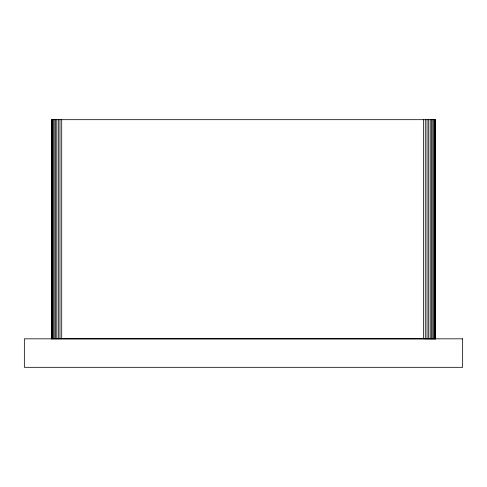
<?xml version="1.0" encoding="UTF-8"?>
<svg xmlns="http://www.w3.org/2000/svg" width="487" height="487" viewBox="0 0 487 487"><rect width="100%" height="100%" fill="white"/><g stroke="black" fill="none" stroke-linecap="round" stroke-linejoin="round"><path stroke-width="0.73" d="M51.305 338.83L435.695 338.83L423.501 338.745L423.501 119.68M435.573 338.83L435.573 119.68L51.427 119.68L51.427 338.83M435.214 119.68L435.214 338.83M434.629 119.68L434.629 338.745M433.814 119.68L433.814 338.745M432.797 119.68L432.797 338.745M431.585 119.68L431.585 338.745M430.21 119.68L430.21 338.745M428.682 119.68L428.682 338.745M427.038 119.68L427.038 338.745M425.297 119.68L425.297 338.745M61.703 119.68L61.703 338.83M59.962 119.68L59.962 338.83M58.318 119.68L58.318 338.83M56.79 119.68L56.79 338.83M55.415 119.68L55.415 338.83M54.203 119.68L54.203 338.83M53.186 119.68L53.186 338.83M52.371 119.68L52.371 338.83M51.786 119.68L51.786 338.83M462.65 338.83L24.35 338.83L24.35 367.32L462.65 367.32L462.65 338.83"/></g></svg>
